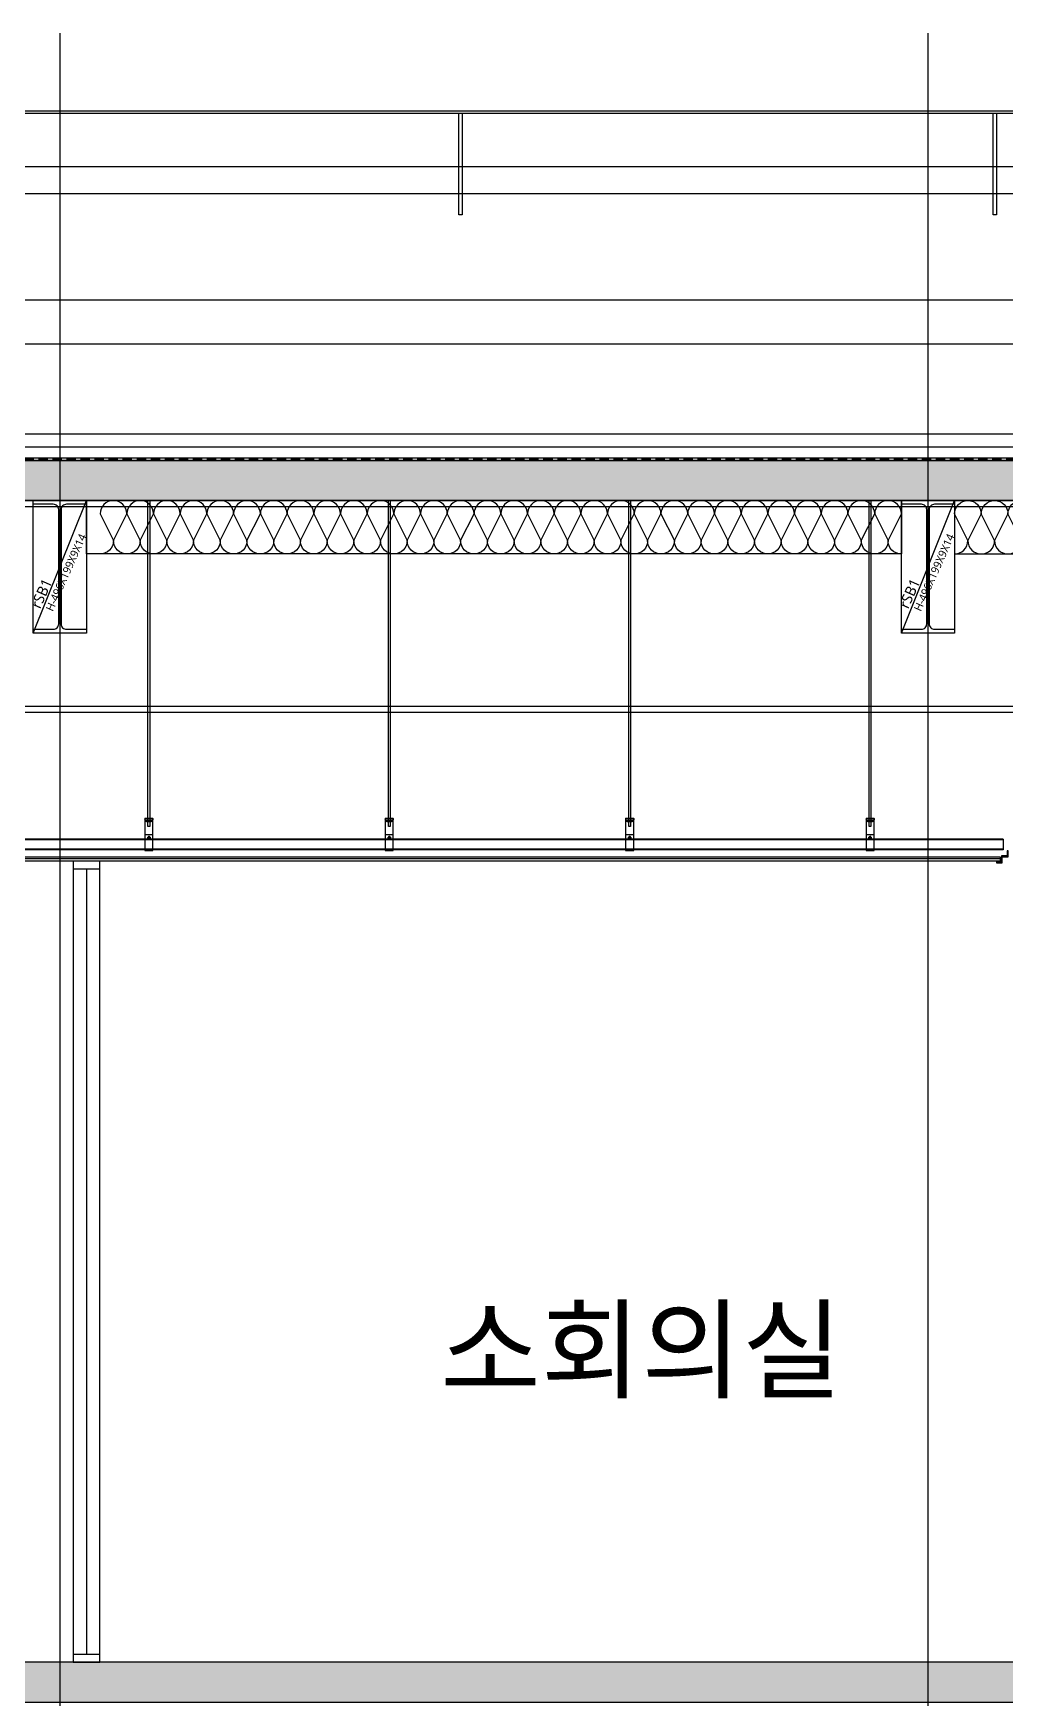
# Model space of a CAD drawing. Header units: millimetres. Extents: x 0 to 672800, y 0 to 118800.
# Drawn here: x 245851 to 249487, y 77362 to 83595 of the extents above; entities that cross this region are included whole.
import ezdxf
from ezdxf.enums import TextEntityAlignment as Align

# ---------------------------------------------------------------- set-up
doc = ezdxf.new("R2010")
doc.units = ezdxf.units.MM
doc.header["$LTSCALE"] = 200
doc.linetypes.add('CEN-GAUN', pattern=[32.2, 30, -1, 0.2, -1])
doc.linetypes.add('HIDDEN', pattern=[0.375, 0.25, -0.125])
doc.layers.get('DEFPOINTS').update_dxf_attribs({"color": 137})
for name, color, linetype in [('01단열재', 252, 'Continuous'), ('09GIRDER', 2, 'Continuous'), ('3', 3, 'Continuous'), ('5핸드레일', 5, 'Continuous'), ('6ELE', 6, 'Continuous'), ('6방수', 6, 'HIDDEN'), ('8ELE', 8, 'Continuous'), ('A-CON', 2, 'Continuous'), ('A-wall-유리파티션', 5, 'Continuous'), ('CEILING', 6, 'Continuous'), ('CEN', 1, 'CEN-GAUN'), ('ELE-6', 6, 'Continuous'), ('ELE-STL', 252, 'Continuous'), ('HAT-254', 254, 'Continuous'), ('HAT-INS', 252, 'Continuous'), ('S-253', 252, 'Continuous'), ('SEC-5', 6, 'Continuous'), ('WALL-GLASS', 4, 'Continuous'), ('X-ER', 15, 'ER-X')]:
    doc.layers.add(name, color=color, linetype=linetype)
doc.layers.add('TXT-1', color=137, linetype='Continuous', plot=False)
doc.styles.get("Standard").update_dxf_attribs({"font": 'arial.ttf'})
doc.styles.add('스타일1', font='malgun.ttf')
doc.linetypes.add('ER-X', pattern='A,10,-0.8,["X",Standard,S=0.6,R=0,X=-0.15,Y=-0.3],-0.8', length=11.6)

# ---------------------------------------------------------------- blocks, each defined once
blk = doc.blocks.new('*U277')
at = {"layer": 'HAT-INS'}
for points in [[(0, 0, 0.414214), (0.25, 0.25), (0, 0.75, -1), (0.5, 0.75), (0.25, 0.25, 0.414214), (0.5, 0)], [(0.5, 0, 0.414214), (0.75, 0.25), (0.5, 0.75, -1), (1, 0.75), (0.75, 0.25, 0.414214), (1, 0)], [(1, 0, 0.414214), (1.25, 0.25), (1, 0.75, -1), (1.5, 0.75), (1.25, 0.25, 0.414214), (1.5, 0)], [(1.5, 0, 0.414214), (1.75, 0.25), (1.5, 0.75, -1), (2, 0.75), (1.75, 0.25, 0.414214), (2, 0)], [(2, 0, 0.414214), (2.25, 0.25), (2, 0.75, -1), (2.5, 0.75), (2.25, 0.25, 0.414214), (2.5, 0)], [(2.5, 0, 0.414214), (2.75, 0.25), (2.5, 0.75, -1), (3, 0.75), (2.75, 0.25, 0.414214), (3, 0)], [(3, 0, 0.414214), (3.25, 0.25), (3, 0.75, -1), (3.5, 0.75), (3.25, 0.25, 0.414214), (3.5, 0)], [(3.5, 0, 0.414214), (3.75, 0.25), (3.5, 0.75, -1), (4, 0.75), (3.75, 0.25, 0.414214), (4, 0)], [(4, 0, 0.414214), (4.25, 0.25), (4, 0.75, -1), (4.5, 0.75), (4.25, 0.25, 0.414214), (4.5, 0)], [(4.5, 0, 0.414214), (4.75, 0.25), (4.5, 0.75, -1), (5, 0.75), (4.75, 0.25, 0.414214), (5, 0)], [(5, 0, 0.414214), (5.25, 0.25), (5, 0.75, -1), (5.5, 0.75), (5.25, 0.25, 0.414214), (5.5, 0)], [(5.5, 0, 0.414214), (5.75, 0.25), (5.5, 0.75, -1), (6, 0.75), (5.75, 0.25, 0.414214), (6, 0)], [(6, 0, 0.414214), (6.25, 0.25), (6, 0.75, -1), (6.5, 0.75), (6.25, 0.25, 0.414214), (6.5, 0)], [(6.5, 0, 0.414214), (6.75, 0.25), (6.5, 0.75, -1), (7, 0.75), (6.75, 0.25, 0.414214), (7, 0)], [(7, 0, 0.414214), (7.25, 0.25), (7, 0.75, -1), (7.5, 0.75), (7.25, 0.25, 0.414214), (7.5, 0)], [(7.5, 0, 0.414214), (7.75, 0.25), (7.5, 0.75, -1), (8, 0.75), (7.75, 0.25, 0.414214), (8, 0)], [(8, 0, 0.414214), (8.25, 0.25), (8, 0.75, -1), (8.5, 0.75), (8.25, 0.25, 0.414214), (8.5, 0)], [(8.5, 0, 0.414214), (8.75, 0.25), (8.5, 0.75, -1), (9, 0.75), (8.75, 0.25, 0.414214), (9, 0)], [(9, 0, 0.414214), (9.25, 0.25), (9, 0.75, -1), (9.5, 0.75), (9.25, 0.25, 0.414214), (9.5, 0)], [(9.5, 0, 0.414214), (9.75, 0.25), (9.5, 0.75, -1), (10, 0.75), (9.75, 0.25, 0.414214), (10, 0)], [(10, 0, 0.414214), (10.25, 0.25), (10, 0.75, -1), (10.5, 0.75), (10.25, 0.25, 0.414214), (10.5, 0)], [(10.5, 0, 0.414214), (10.75, 0.25), (10.5, 0.75, -1), (11, 0.75), (10.75, 0.25, 0.414214), (11, 0)], [(11, 0, 0.414214), (11.25, 0.25), (11, 0.75, -1), (11.5, 0.75), (11.25, 0.25, 0.414214), (11.5, 0)], [(11.5, 0, 0.414214), (11.75, 0.25), (11.5, 0.75, -1), (12, 0.75), (11.75, 0.25, 0.414214), (12, 0)], [(12, 0, 0.414214), (12.25, 0.25), (12, 0.75, -1), (12.5, 0.75), (12.25, 0.25, 0.414214), (12.5, 0)], [(12.5, 0, 0.414214), (12.75, 0.25), (12.5, 0.75, -1), (13, 0.75), (12.75, 0.25, 0.414214), (13, 0)], [(13, 0, 0.414214), (13.25, 0.25), (13, 0.75, -1), (13.5, 0.75), (13.25, 0.25, 0.414214), (13.5, 0)], [(13.5, 0, 0.414214), (13.75, 0.25), (13.5, 0.75, -1), (14, 0.75), (13.75, 0.25, 0.414214), (14, 0)], [(14, 0, 0.414214), (14.25, 0.25), (14, 0.75, -1), (14.5, 0.75), (14.25, 0.25, 0.414214), (14.5, 0)], [(14.5, 0, 0.414214), (14.75, 0.25), (14.5, 0.75, -1), (15, 0.75), (14.75, 0.25, 0.414214), (15, 0)]]:
    blk.add_lwpolyline(points, format="xyb", dxfattribs=at)
blk = doc.blocks.new('*U285')
at = {"layer": 'HAT-INS'}
for points in [[(0, 0, 0.414214), (0.25, 0.25), (0, 0.75, -1), (0.5, 0.75), (0.25, 0.25, 0.414214), (0.5, 0)], [(0.5, 0, 0.414214), (0.75, 0.25), (0.5, 0.75, -1), (1, 0.75), (0.75, 0.25, 0.414214), (1, 0)], [(1, 0, 0.414214), (1.25, 0.25), (1, 0.75, -1), (1.5, 0.75), (1.25, 0.25, 0.414214), (1.5, 0)], [(1.5, 0, 0.414214), (1.75, 0.25), (1.5, 0.75, -1), (2, 0.75), (1.75, 0.25, 0.414214), (2, 0)], [(2, 0, 0.414214), (2.25, 0.25), (2, 0.75, -1), (2.5, 0.75), (2.25, 0.25, 0.414214), (2.5, 0)], [(2.5, 0, 0.414214), (2.75, 0.25), (2.5, 0.75, -1), (3, 0.75), (2.75, 0.25, 0.414214), (3, 0)], [(3, 0, 0.414214), (3.25, 0.25), (3, 0.75, -1), (3.5, 0.75), (3.25, 0.25, 0.414214), (3.5, 0)], [(3.5, 0, 0.414214), (3.75, 0.25), (3.5, 0.75, -1), (4, 0.75), (3.75, 0.25, 0.414214), (4, 0)], [(4, 0, 0.414214), (4.25, 0.25), (4, 0.75, -1), (4.5, 0.75), (4.25, 0.25, 0.414214), (4.5, 0)], [(4.5, 0, 0.414214), (4.75, 0.25), (4.5, 0.75, -1), (5, 0.75), (4.75, 0.25, 0.414214), (5, 0)], [(5, 0, 0.414214), (5.25, 0.25), (5, 0.75, -1), (5.5, 0.75), (5.25, 0.25, 0.414214), (5.5, 0)], [(5.5, 0, 0.414214), (5.75, 0.25), (5.5, 0.75, -1), (6, 0.75), (5.75, 0.25, 0.414214), (6, 0)], [(6, 0, 0.414214), (6.25, 0.25), (6, 0.75, -1), (6.5, 0.75), (6.25, 0.25, 0.414214), (6.5, 0)], [(6.5, 0, 0.414214), (6.75, 0.25), (6.5, 0.75, -1), (7, 0.75), (6.75, 0.25, 0.414214), (7, 0)], [(7, 0, 0.414214), (7.25, 0.25), (7, 0.75, -1), (7.5, 0.75), (7.25, 0.25, 0.414214), (7.5, 0)], [(7.5, 0, 0.414214), (7.75, 0.25), (7.5, 0.75, -1), (8, 0.75), (7.75, 0.25, 0.414214), (8, 0)], [(8, 0, 0.414214), (8.25, 0.25), (8, 0.75, -1), (8.5, 0.75), (8.25, 0.25, 0.414214), (8.5, 0)], [(8.5, 0, 0.414214), (8.75, 0.25), (8.5, 0.75, -1), (9, 0.75), (8.75, 0.25, 0.414214), (9, 0)], [(9, 0, 0.414214), (9.25, 0.25), (9, 0.75, -1), (9.5, 0.75), (9.25, 0.25, 0.414214), (9.5, 0)], [(9.5, 0, 0.414214), (9.75, 0.25), (9.5, 0.75, -1), (10, 0.75), (9.75, 0.25, 0.414214), (10, 0)], [(10, 0, 0.414214), (10.25, 0.25), (10, 0.75, -1), (10.5, 0.75), (10.25, 0.25, 0.414214), (10.5, 0)], [(10.5, 0, 0.414214), (10.75, 0.25), (10.5, 0.75, -1), (11, 0.75), (10.75, 0.25, 0.414214), (11, 0)], [(11, 0, 0.414214), (11.25, 0.25), (11, 0.75, -1), (11.5, 0.75), (11.25, 0.25, 0.414214), (11.5, 0)], [(11.5, 0, 0.414214), (11.75, 0.25), (11.5, 0.75, -1), (12, 0.75), (11.75, 0.25, 0.414214), (12, 0)], [(12, 0, 0.414214), (12.25, 0.25), (12, 0.75, -1), (12.5, 0.75), (12.25, 0.25, 0.414214), (12.5, 0)], [(12.5, 0, 0.414214), (12.75, 0.25), (12.5, 0.75, -1), (13, 0.75), (12.75, 0.25, 0.414214), (13, 0)], [(13, 0, 0.414214), (13.25, 0.25), (13, 0.75, -1), (13.5, 0.75), (13.25, 0.25, 0.414214), (13.5, 0)], [(13.5, 0, 0.414214), (13.75, 0.25), (13.5, 0.75, -1), (14, 0.75), (13.75, 0.25, 0.414214), (14, 0)], [(14, 0, 0.414214), (14.25, 0.25), (14, 0.75, -1), (14.5, 0.75), (14.25, 0.25, 0.414214), (14.5, 0)], [(14.5, 0, 0.414214), (14.75, 0.25), (14.5, 0.75, -1), (15, 0.75), (14.75, 0.25, 0.414214), (15, 0)], [(15, 0, 0.414214), (15.25, 0.25), (15, 0.75, -1), (15.5, 0.75), (15.25, 0.25, 0.414214), (15.5, 0)], [(15.5, 0, 0.414214), (15.75, 0.25), (15.5, 0.75, -1), (16, 0.75), (15.75, 0.25, 0.414214), (16, 0)], [(16, 0, 0.414214), (16.25, 0.25), (16, 0.75, -1), (16.5, 0.75), (16.25, 0.25, 0.414214), (16.5, 0)]]:
    blk.add_lwpolyline(points, format="xyb", dxfattribs=at)
blk = doc.blocks.new('SG-rSB1')
at = {"layer": '09GIRDER', "flags": 128}
blk.add_lwpolyline([(-99.5, -496), (-99.5, -482), (-24.5, -482, 0.414214), (-4.5, -462), (-4.5, -34, 0.414214), (-24.5, -14), (-99.5, -14), (-99.5, 0), (99.5, 0), (99.5, -14), (24.5, -14, 0.414214), (4.5, -34), (4.5, -462, 0.414214), (24.5, -482), (99.5, -482), (99.5, -496)], format="xyb", close=True, dxfattribs=at)
at = {"layer": 'DEFPOINTS'}
blk.add_line((-99.5, -496), (99.5, 0), dxfattribs=at)
at = {"layer": 'DEFPOINTS', "style": '스타일1'}
for s, height, p in [('H-496X199X9X14', 30, (23.1, -269.2)), ('rSB1', 40, (-69, -348, 0))]:
    blk.add_text(s, height=height, rotation=65.95413, dxfattribs=at).set_placement(p, align=Align.MIDDLE_CENTER)
blk = doc.blocks.new('*U330')
at = {"layer": 'A-wall-유리파티션'}
for p, q in [((107599.9, 48802.7), (107499.9, 48802.7)), ((107499.9, 45862.7), (107599.9, 45862.7))]:
    blk.add_line(p, q, dxfattribs=at)
blk.add_lwpolyline([(107599.9, 48832.7), (107499.9, 48832.7), (107499.9, 45832.7), (107599.9, 45832.7), (107599.9, 48832.7)], dxfattribs=at)
at = {"layer": 'WALL-GLASS'}
blk.add_line((107549.9, 45862.7), (107549.9, 48802.7), dxfattribs=at)
blk = doc.blocks.new('*U397')
at = {"color": 8}
for p, q in [((326.1, 66), (326.1, 26)), ((326.1, 66), (23590.1, 66)), ((326.1, 63), (23590.1, 63)), ((839.9, 84), (809.9, 84)), ((831.8, 72), (818, 72)), ((824.9, 78.2), (824.9, 65.8)), ((1739.9, 84), (1709.9, 84)), ((1731.8, 72), (1718, 72)), ((1724.9, 78.2), (1724.9, 65.8)), ((2639.9, 84), (2609.9, 84)), ((2631.8, 72), (2618, 72)), ((2624.9, 78.2), (2624.9, 65.8)), ((3539.9, 84), (3509.9, 84)), ((3531.8, 72), (3518, 72)), ((3524.9, 78.2), (3524.9, 65.8)), ((326.1, 29), (23590.1, 29)), ((326.1, 26), (23590.1, 26))]:
    blk.add_line(p, q, dxfattribs=at)
at = {"color": 1}
for p, q in [((336.1, -1), (23580.1, -1)), ((336.1, -16), (336.1, -1)), ((336.1, -8), (23580.1, -8)), ((336.1, -16), (23580.1, -16))]:
    blk.add_line(p, q, dxfattribs=at)
at = {"color": 8}
for points in [[(821.5, 1334), (821.5, 113.9), (828.2, 113.9), (828.2, 1334)], [(1721.5, 1334), (1721.5, 113.9), (1728.2, 113.9), (1728.2, 1334)], [(2621.5, 1334), (2621.5, 113.9), (2628.2, 113.9), (2628.2, 1334)], [(3521.5, 1334), (3521.5, 113.9), (3528.2, 113.9), (3528.2, 1334)], [(839.9, 143), (838.6, 145), (811.2, 145), (809.9, 143), (809.9, 138), (811.2, 136), (838.6, 136), (839.9, 138), (809.9, 138)], [(816.1, 136), (816.1, 131), (833.7, 131), (833.7, 136)], [(1739.9, 143), (1738.6, 145), (1711.2, 145), (1709.9, 143), (1709.9, 138), (1711.2, 136), (1738.6, 136), (1739.9, 138), (1709.9, 138)], [(1716.1, 136), (1716.1, 131), (1733.7, 131), (1733.7, 136)], [(2639.9, 143), (2638.6, 145), (2611.2, 145), (2609.9, 143), (2609.9, 138), (2611.2, 136), (2638.6, 136), (2639.9, 138), (2609.9, 138)], [(2616.1, 136), (2616.1, 131), (2633.7, 131), (2633.7, 136)], [(3539.9, 143), (3538.6, 145), (3511.2, 145), (3509.9, 143), (3509.9, 138), (3511.2, 136), (3538.6, 136), (3539.9, 138), (3509.9, 138)], [(3516.1, 136), (3516.1, 131), (3533.7, 131), (3533.7, 136)]]:
    blk.add_lwpolyline(points, dxfattribs=at)
for points in [[(809.9, 143), (839.9, 143), (839.9, 24), (809.9, 24)], [(1709.9, 143), (1739.9, 143), (1739.9, 24), (1709.9, 24)], [(2609.9, 143), (2639.9, 143), (2639.9, 24), (2609.9, 24)], [(3509.9, 143), (3539.9, 143), (3539.9, 24), (3509.9, 24)]]:
    blk.add_lwpolyline(points, close=True, dxfattribs=at)
at = {"color": 6}
blk.add_lwpolyline([(333.1, -19), (352.1, -19), (352.1, -22), (330.1, -22), (330.1, 0), (308.1, 0), (308.1, 22), (311.1, 22), (311.1, 3), (333.1, 3)], close=True, dxfattribs=at)
at = {"color": 8}
for centre, radius in [((824.9, 72), 4.25), ((824.9, 72), 3.25), ((1724.9, 72), 4.25), ((1724.9, 72), 3.25), ((2624.9, 72), 4.25), ((2624.9, 72), 3.25), ((3524.9, 72), 4.25), ((3524.9, 72), 3.25)]:
    blk.add_circle(centre, radius, dxfattribs=at)
blk = doc.blocks.new('R-HAND2')
at = {"layer": '5핸드레일'}
blk.add_lwpolyline([(-6, 451), (6, 451), (6, 70), (-6, 70)], close=True, dxfattribs=at)

msp = doc.modelspace()

# ---------------------------------------------------------------- hatches: boundary and pattern name
at = {"layer": 'HAT-254'}
h = msp.add_hatch(color=256, dxfattribs=at)
h.dxf.hatch_style = 1
h.paths.add_polyline_path([(252550, 81844.9), (252550, 82594.9), (252400, 82594.9), (252400, 82444.9), (252250, 82414.9), (252250, 82294.9), (252430, 82294.9), (252400, 82254.9), (252400, 81994.9), (222860, 81994.9), (222860, 82254.9), (222830, 82294.9), (223010, 82294.9), (223010, 82414.9), (222860, 82444.9), (222860, 82594.9), (222710, 82594.9), (222710, 81994.9), (222275, 81994.9), (222275, 81844.9)])
h = msp.add_hatch(color=256, dxfattribs=at)
h.dxf.hatch_style = 1
h.paths.add_polyline_path([(252885, 77494.9), (222025, 77494.9), (222025, 77344.9), (252885, 77344.9)])

# ---------------------------------------------------------------- linework, layer by layer
at = {"layer": '01단열재'}
for points in [[(249100.5, 81844.9), (249100.5, 81644.9), (246049.5, 81644.9), (246049.5, 81844.9)], [(249299.5, 81844.9), (249299.5, 81644.9), (252600, 81644.9), (252600, 81844.9)]]:
    msp.add_lwpolyline(points, dxfattribs=at)
at = {"layer": '3'}
msp.add_line((222920, 82094.9), (252340, 82094.9), dxfattribs=at)
at = {"layer": '5핸드레일'}
for p, q in [((222944, 83305.4), (252214, 83304.9)), ((222944, 83295.9), (252214, 83295.9))]:
    msp.add_line(p, q, dxfattribs=at)
at = {"layer": '6ELE'}
msp.add_lwpolyline([(252915, 83094.9), (230450, 83094.9), (230450, 82994.9)], dxfattribs=at)
at = {"layer": '6방수', "ltscale": 0.7}
msp.add_lwpolyline([(222836.3, 82294.9), (222865, 82256.6), (222865, 82009.9), (222875, 81999.9), (252385, 81999.9), (252395, 82009.9), (252395, 82256.6), (252423.7, 82294.9)], dxfattribs=at)
at = {"layer": '8ELE'}
for p, q in [((252400, 82594.9), (222885, 82594.9)), ((252230, 82431.1), (230480, 82431.1))]:
    msp.add_line(p, q, dxfattribs=at)
for points in [[(230480, 82994.9), (252305, 82994.9)], [(222842.5, 82294.9), (222870, 82258.3), (222870, 82014.9), (222880, 82004.9), (252380, 82004.9), (252390, 82014.9), (252390, 82258.3), (252417.5, 82294.9)]]:
    msp.add_lwpolyline(points, dxfattribs=at)
at = {"layer": 'A-CON'}
msp.add_lwpolyline([(252550, 82594.9), (252400, 82594.9), (252400, 82444.9), (252250, 82414.9), (252250, 82294.9), (252430, 82294.9), (252400, 82254.9), (252400, 81994.9), (222860, 81994.9), (222860, 82254.9), (222830, 82294.9), (223010, 82294.9), (223010, 82414.9), (222860, 82444.9), (222860, 82594.9), (222710, 82594.9), (222710, 81994.9), (222275, 81994.9), (222275, 81844.9), (252550, 81844.9)], close=True, dxfattribs=at)
for points in [[(222860, 81994.9), (252400, 81994.9), (252400, 82254.9), (252430, 82294.9), (252250, 82294.9), (252250, 82414.9), (252400, 82444.9), (252400, 82594.9), (252550, 82594.9), (252550, 81844.9), (222275, 81844.9)], [(222025, 77344.9), (252885, 77344.9), (252885, 77494.9), (222025, 77494.9)]]:
    msp.add_lwpolyline(points, dxfattribs=at)
at = {"layer": 'CEN'}
for p, q in [((289650, 81994.9), (204450, 81994.9)), ((289650, 77494.9), (204450, 77494.9))]:
    msp.add_line(p, q, dxfattribs=at)
at = {"layer": 'DEFPOINTS'}
for p, q in [((245950, 83594.9), (245950, 73398.7)), ((249200, 83594.9), (249200, 73658.8))]:
    msp.add_line(p, q, dxfattribs=at)
at = {"layer": 'ELE-STL'}
for p, q in [((239549.5, 81822.9), (252275, 81822.9)), ((239650, 81074.9), (252250, 81074.9)), ((239650, 81052.9), (252250, 81052.9))]:
    msp.add_line(p, q, dxfattribs=at)
for points in [[(245850.5, 81844.9), (246049.5, 81844.9), (246049.5, 81348.9), (245850.5, 81348.9)], [(249100.5, 81844.9), (249299.5, 81844.9), (249299.5, 81348.9), (249100.5, 81348.9)]]:
    msp.add_lwpolyline(points, close=True, dxfattribs=at)
at = {"layer": 'SEC-5'}
msp.add_line((222910, 81994.9), (252350, 81994.9), dxfattribs=at)
at = {"layer": 'X-ER', "color": 15, "ltscale": 0.2}
msp.add_lwpolyline([(252340, 82044.9), (222920, 82044.9)], dxfattribs=at)

# ---------------------------------------------------------------- block references
at = {"layer": '5핸드레일'}
for p in [(247450, 82844.9), (249450, 82844.9)]:
    msp.add_blockref('R-HAND2', p, dxfattribs=at)
at = {"layer": 'CEILING', "lineweight": -3, "xscale": -1}
msp.add_blockref('*U397', (249808.1, 80510.9), dxfattribs=at)
at = {"layer": 'ELE-6', "rotation": 180.0000115722648}
msp.add_blockref('*U330', (353599.9, 126327.7), dxfattribs=at)
at = {"layer": 'HAT-INS', "yscale": 200, "zscale": 200}
for name, p, xscale in [('*U277', (249100.5, 81644.9), -200), ('*U285', (249299.5, 81644.9), 200)]:
    msp.add_blockref(name, p, dxfattribs=dict(at, xscale=xscale))
at = {"layer": 'S-253'}
for p in [(245950, 81844.9), (249200, 81844.9)]:
    msp.add_blockref('SG-rSB1', p, dxfattribs=at)

# ---------------------------------------------------------------- texts
at = {"layer": 'TXT-1', "style": '스타일1'}
msp.add_text('소회의실', height=300, dxfattribs=at).set_placement((248127, 78664.7), align=Align.MIDDLE_CENTER)

doc.saveas('drawing.dxf')
